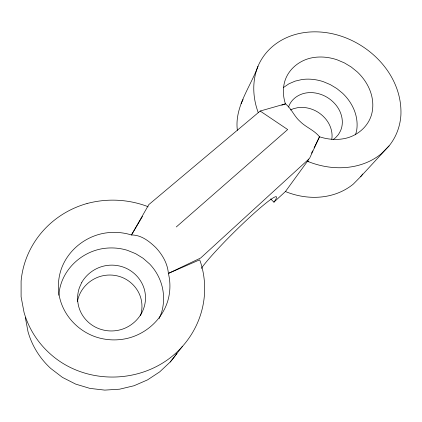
<?xml version="1.0" encoding="UTF-8"?>
<svg xmlns="http://www.w3.org/2000/svg" width="422" height="422" viewBox="0 0 422 422"><rect width="100%" height="100%" fill="white"/><g stroke="black" fill="none" stroke-linecap="round" stroke-linejoin="round"><path stroke-width="0.63" d="M201.236 268.455A54.57 4.637 -44.7 0 1 251.559 215.547A54.57 4.637 -44.7 0 1 273.92 202.154L285.494 191.467L286.744 192.073A70.601 60.182 32.3 0 0 353.298 184.103L360.726 176.586L389.079 145.891A77.11 63.928 32 0 0 400.9 115.153C402.773 72.874 364.956 37.226 324.55 32.425A77.099 63.922 32 0 0 257.995 66.254C251.987 81.003 252.694 97.661 258.185 112.452M258.011 66.259C250.383 87.059 234.326 107.009 237.364 130.356M355.445 134.808L356.432 131.675A44.932 37.859 32.1 0 0 354.733 111.477A44.932 37.864 32.1 0 0 342.659 93.309L336.819 88.541L330.363 84.648L323.442 81.715A44.938 37.869 32.2 0 0 301.894 79.547L295.147 81.124L288.949 83.793L283.457 87.518M288.537 107.082C290.969 99.281 298.57 94.037 306.456 92.898A28.627 24.112 32.1 0 1 320.488 94.264A28.227 23.769 32.1 0 1 333.016 101.839A28.232 23.774 32.2 0 1 340.844 113.703A28.659 24.138 32.1 0 1 340.522 130.836L338.439 134.528L335.596 137.699L333.132 139.55M159.173 318.573L161.531 312.676A53.088 51.437 -6.1 0 0 162.169 286.665A53.093 51.447 -6.1 0 0 149.678 264.03L143.1 258.264L135.636 253.675L127.46 250.341A53.088 51.458 -6.1 0 0 101.022 248.927C83.345 252.44 67.9 265.169 61.628 282.144A53.056 51.426 -5.6 0 0 58.795 295.284M285.494 191.467L307.791 160.829L308.651 159.073M311.51 153.202L312.649 150.86M314.079 147.922L319.507 136.775A47.333 39.209 32 0 0 343.139 138.812C357.044 136.617 369.482 126.078 372.167 111.988A47.348 39.241 31.9 0 0 370.189 90.962A47.354 39.246 32 0 0 357.365 71.993L351.204 66.992L344.405 62.904L337.125 59.808A47.359 39.251 32 0 0 314.522 57.392C300.759 59.096 287.999 68.723 284.475 82.443A47.343 39.22 32 0 0 285.425 103.844C291.549 108.554 294.076 116.192 299.878 121.256C305.818 127.307 314.153 130.081 319.507 136.775L309.526 158.435L200.666 258L168.378 273.409A56.4 54.375 -1.2 0 1 167.792 300.87C162.164 319.538 146.023 333.987 127.154 338.423A56.369 54.332 -0.9 0 1 97.498 337.484C78.645 331.776 63.337 315.793 59.381 296.376A56.369 54.359 -0.8 0 1 61.575 268.239C68.258 250.299 84.711 236.969 103.416 233.361A56.4 54.401 -1.2 0 1 131.469 234.975C141.254 234.917 149.04 241.131 155.781 247.55C162.465 254.751 167.576 263.444 168.378 273.409L199.606 259.852L200.265 261.35A92.059 88.799 -1.6 0 1 182.341 346.515L170.198 362.007L159.701 371.866L147.521 379.89L134.032 385.745L119.611 389.189L104.751 390.113L89.933 388.398L75.675 384.104L62.451 377.395L50.74 368.443A82.786 80.454 -10.7 0 1 28.026 331.771L25.362 317.682M142.472 216.417L131.469 234.975L148.797 204.623L260.168 111.044L285.425 103.844L281.791 105.194M389.079 145.891L381.14 153.893A77.263 64.054 32 0 1 308.814 161.816L307.438 161.157M182.336 346.509C148.776 384.453 86.526 387.501 49.369 353.098A91.806 88.557 -1.7 0 1 24.043 312.391L21.1 296.819L21.1 281.094A91.848 88.594 -1.6 0 1 37.358 237.924A91.854 88.599 -1.6 0 1 87.043 203.51M176.301 226.946L287.683 129.543L260.168 111.044M290.536 109.984L293.322 108.734L297.568 107.71A27.572 23.49 32.3 0 1 311.125 108.971A27.187 23.152 32.3 0 1 323.194 116.282A27.187 23.157 32.3 0 1 330.69 127.776A27.604 23.511 32.3 0 1 331.792 139.323M87.048 203.525C106.624 198.25 127.608 199.158 146.645 206.152L148.143 206.854M307.791 160.829L308.809 161.821M270.65 198.904L273.92 202.154M140.573 315.54A32.431 31.513 -9.7 0 0 141.148 299.303C138.606 288.553 130.066 279.717 119.542 276.494A32.399 31.481 -9.7 0 0 103.01 275.719C92.007 277.982 82.448 286.074 78.703 296.708A32.404 31.481 -9.8 0 0 77.437 301.482M176.966 353.304A83.013 80.676 -10.7 0 1 170.203 362.013M362.704 173.98A70.458 60.061 32.3 0 1 360.726 176.591M241.115 103.659A70.448 60.056 32.3 0 1 243.088 99.545M81.815 282.313L79.431 287.588A33.818 32.768 -5.7 0 0 78.27 304.726A33.364 32.325 -5.9 0 0 86.257 320.134A33.37 32.336 -5.9 0 0 101.291 329.482A33.855 32.805 -5.7 0 0 124.828 328.253C132.065 325.14 138.173 319.623 141.871 312.655A33.85 32.8 -5.6 0 0 144.63 290.447C141.95 279.237 133.014 270.059 122.048 266.688A33.813 32.763 -5.6 0 0 104.804 265.834C95.256 267.806 86.716 273.862 81.815 282.313"/></g></svg>
